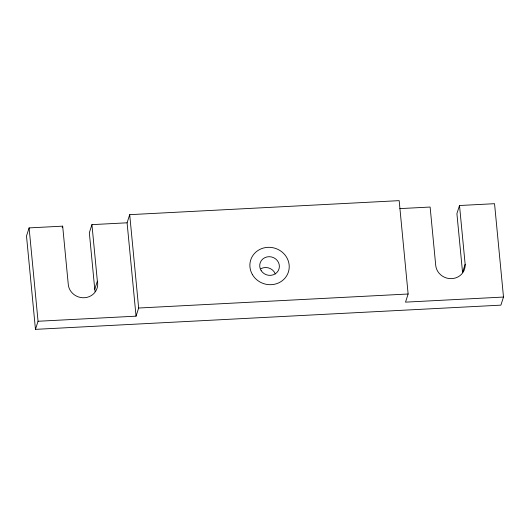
<?xml version="1.0" encoding="UTF-8"?>
<svg xmlns="http://www.w3.org/2000/svg" width="530" height="530" viewBox="0 0 530 530"><rect width="100%" height="100%" fill="white"/><g stroke="black" fill="none" stroke-linecap="round" stroke-linejoin="round"><path stroke-width="0.79" d="M503.5 297.052L405.51 302.146L408.126 294.004L399.169 200.645L129.704 214.663L127.087 222.805L91.935 224.634L97.361 281.191A14.84 13.939 17.8 0 1 84.899 297.701A14.84 13.939 17.8 0 1 68.211 283.855L62.672 226.158L29.097 227.9L26.5 235.996L35.457 329.355L500.903 305.141L503.5 297.052L494.543 203.692L459.51 205.514L456.906 213.61L462.544 272.387L465.148 264.291L459.51 205.514M62.202 227.628L62.672 226.158M35.457 329.355L38.054 321.26L29.097 227.9M91.935 224.634L89.338 232.73L94.764 289.287A14.84 13.939 17.8 0 1 95.102 291.719M94.764 289.287L97.361 281.191M38.054 321.26L136.044 316.165L138.655 308.023L129.704 214.663M399.832 208.615L430.121 207.044L435.68 264.96A14.84 13.939 17.8 0 0 451.302 278.647A14.84 13.939 17.8 0 0 465.148 264.291M138.655 308.023L408.126 294.004M127.087 222.805L136.044 316.165M260.906 268.717A9.898 9.295 17.8 0 1 275.295 273.924M261.164 270.638A9.898 9.295 17.8 0 0 278.197 270.777A9.898 9.295 17.8 0 0 269.267 256.686A9.898 9.295 17.8 0 0 261.164 270.638M252.386 274.553A19.789 18.583 17.8 0 0 286.472 276.137A19.789 18.583 17.8 0 0 269.79 247.331A19.789 18.583 17.8 0 0 252.386 274.553"/></g></svg>
